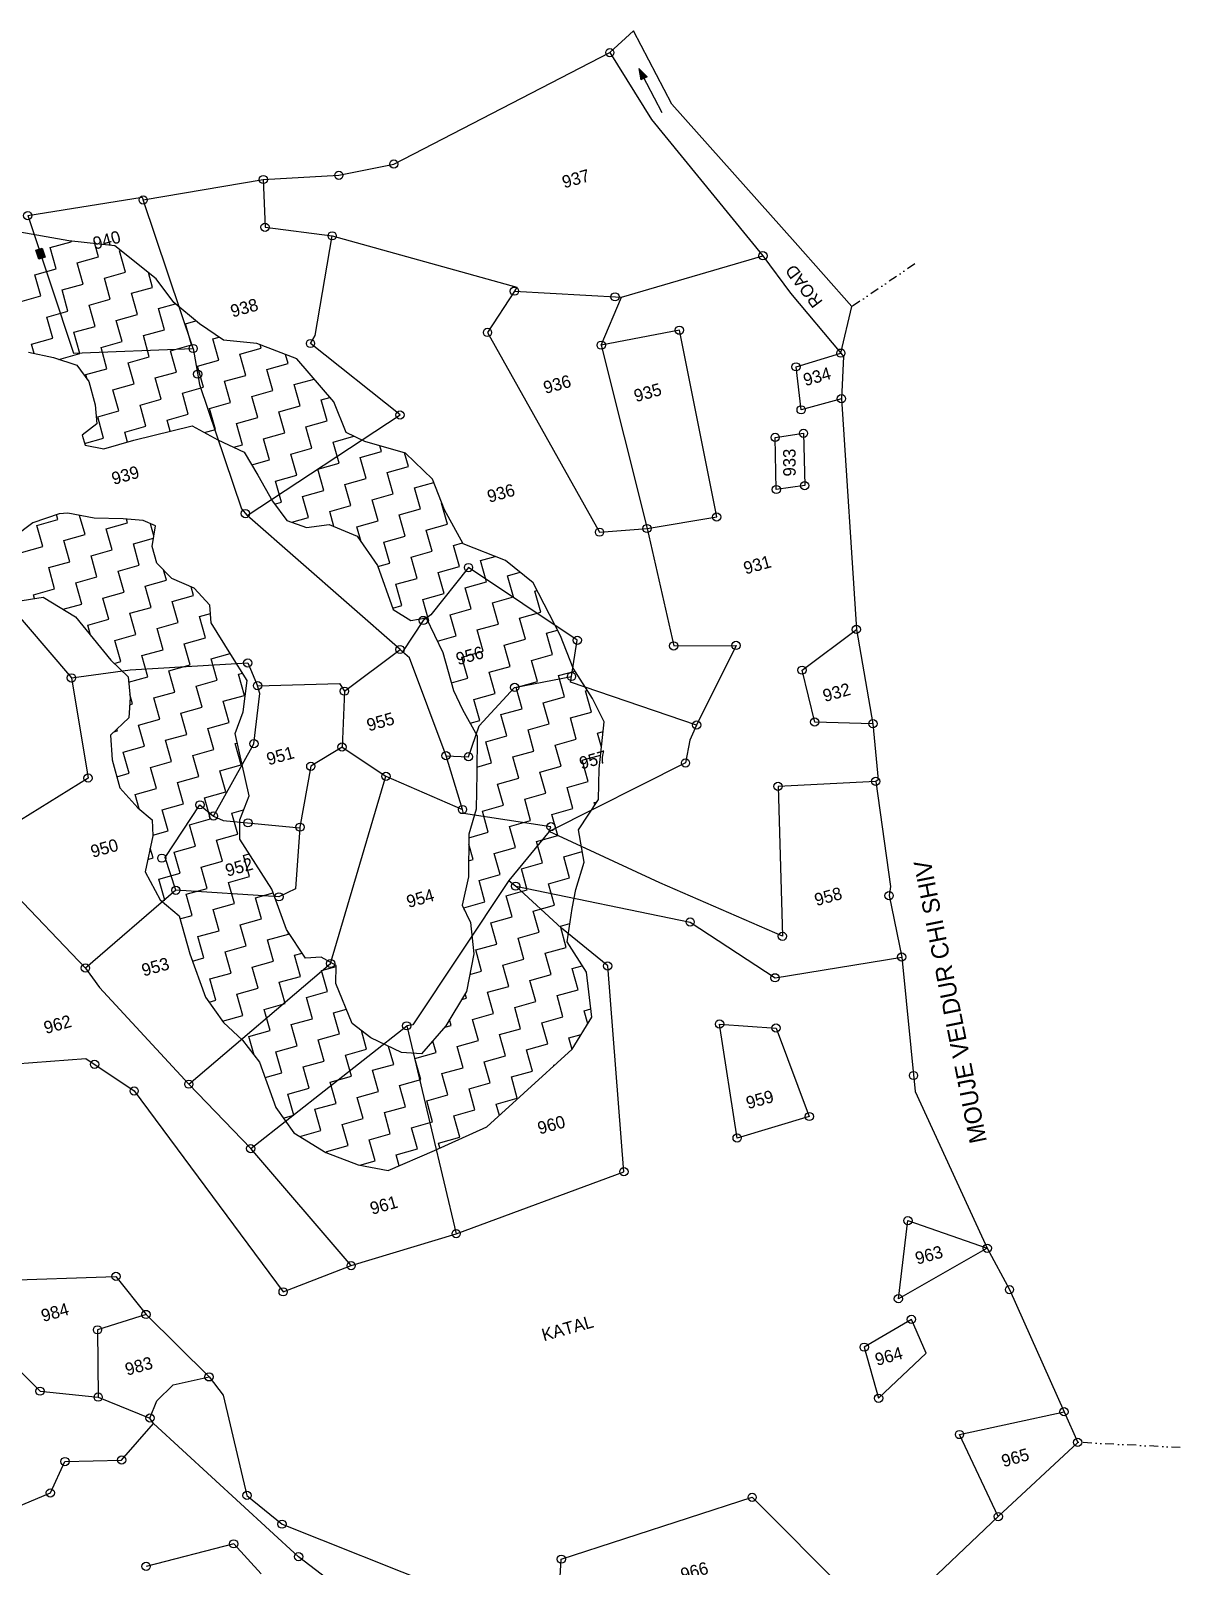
# Model space of a CAD drawing. Header units: metres. Extents: x 302356 to 305648, y 1939949 to 1943623.
# Drawn here: x 304988 to 305648, y 1940723 to 1941603 of the extents above; entities that cross this region are included whole.
import ezdxf

# ---------------------------------------------------------------- set-up
doc = ezdxf.new("R2010")
doc.units = ezdxf.units.M
doc.linetypes.add('DIVIDE', pattern=[1.25, 0.5, -0.25, 0, -0.25, 0, -0.25])
for name, color, linetype in [('OFF', 1, 'Continuous'), ('POLY_HATCH', 12, 'Continuous'), ('POLY_PARCEL', 6, 'Continuous'), ('POLY_ROAD', 30, 'Continuous'), ('TEXT_MAPIN', 7, 'Continuous'), ('TEXT_MAPOUT', 7, 'Continuous'), ('TEXT_PARCEL', 7, 'Continuous'), ('V_BOUND_LINE', 7, 'Continuous'), ('V_DIVIDE_LINE', 7, 'DIVIDE')]:
    doc.layers.add(name, color=color, linetype=linetype)
doc.styles.add('TEXT_MAP', font='')
doc.styles.get('TEXT_MAP').set_extended_font_data('Kruti Dev 050')

msp = doc.modelspace()

# ---------------------------------------------------------------- hatches: boundary and pattern name
h = msp.add_hatch(color=256)
h.paths.add_polyline_path([(305340.09, 1941576.19), (305341.83, 1941577.1), (305337.13, 1941581.86)])
h.paths.add_polyline_path([(305337.13, 1941581.86), (305338.36, 1941575.28), (305340.09, 1941576.19)])
msp.add_hatch(color=256).paths.add_polyline_path([(304993.05, 1941472.41), (304996.67, 1941473.62), (304994.93, 1941478.86), (304991.3, 1941477.66)])

# ---------------------------------------------------------------- linework, layer by layer
for points in [[(305337.13, 1941581.86), (305350.35, 1941556.63)], [(305337.13, 1941581.86), (305338.36, 1941575.28)], [(305337.13, 1941581.86), (305341.83, 1941577.1)], [(305341.83, 1941577.1), (305338.36, 1941575.28)]]:
    msp.add_lwpolyline(points)
msp.add_lwpolyline([(304994.93, 1941478.86), (304996.67, 1941473.62), (304993.05, 1941472.41), (304991.3, 1941477.66)], close=True)
for centre in [(305320.5, 1941590.9), (305196.67, 1941527), (305121.79, 1941518.18), (305165.09, 1941520.58), (305052.9, 1941506.42), (304986.74, 1941497.45), (305122.81, 1941490.77), (305161.27, 1941485.84), (305408.27, 1941474.42), (305265.8, 1941454.15), (305323.49, 1941450.85), (305250.37, 1941430.45), (305360.39, 1941431.73), (305081.58, 1941421.24), (305148.87, 1941424.11), (305315.56, 1941423.13), (305452.95, 1941418.59), (305427.26, 1941410.74), (305084.22, 1941406.5), (305453.3, 1941392.46), (305200.2, 1941383.11), (305430.18, 1941386.05), (305415.3, 1941370.26), (305431.55, 1941372.61), (305415.92, 1941340.39), (305432.22, 1941342.61), (305111.55, 1941326.58), (305381.76, 1941324.64), (305314.55, 1941315.93), (305341.83, 1941318.01), (305239.44, 1941295.62), (305213.52, 1941265.28), (305461.84, 1941260.15), (305301.83, 1941253.92), (305357.13, 1941250.69), (305392.87, 1941250.95), (305112.89, 1941240.91), (305200.2, 1941248.63), (305011.79, 1941232.34), (305298.5, 1941233.15), (305430.71, 1941236.75), (305118.52, 1941227.86), (305168.32, 1941224.75), (305265.9, 1941226.89), (305437.98, 1941207.03), (305471.35, 1941206.08), (305370.27, 1941205.32), (305116.43, 1941194.6), (305166.93, 1941192.7), (305149.03, 1941181.67), (305226.59, 1941187.74), (305239.48, 1941187.12), (305363.86, 1941183.57), (305021.33, 1941174.89), (305192.14, 1941175.89), (305472.95, 1941173.01), (305416.93, 1941170.15), (305085.48, 1941159.54), (305093.26, 1941153.1), (305236, 1941156.84), (305113.01, 1941149.2), (305142.82, 1941146.72), (305286.76, 1941146.98), (305063.61, 1941128.94), (305071.64, 1941110.56), (305266.54, 1941112.89), (305130.8, 1941106.79), (305480.62, 1941107.49), (305366.58, 1941092.33), (305419.45, 1941084.17), (305019.82, 1941065.96), (305160.38, 1941068.53), (305319.29, 1941067.12), (305487.85, 1941072.26), (305415.21, 1941060.36), (305204.02, 1941032.81), (305383.42, 1941033.82), (305415.79, 1941031.55), (305025.06, 1941010.73), (305494.62, 1941004.3), (305047.76, 1940995.45), (305079.1, 1940999.35), (305434.87, 1940980.79), (305393.48, 1940968.48), (305114.58, 1940962.41), (305328.56, 1940949.14), (305491.41, 1940921.08), (305232.38, 1940913.6), (305536.89, 1940905.25), (305037.31, 1940889.11), (305172.19, 1940895.28), (305133.17, 1940880.24), (305549.65, 1940881.51), (305485.96, 1940876.3), (305054.56, 1940867.29), (305493.42, 1940864.49), (305026.74, 1940858.48), (305466.36, 1940848.52), (305090.72, 1940831.49), (304993.78, 1940823.3), (305027.14, 1940819.89), (305474.58, 1940819.23), (305580.92, 1940811.5), (305056.84, 1940807.89), (305520.98, 1940798.42), (305588.77, 1940793.93), (305040.58, 1940783.79), (305008.1, 1940782.92), (304999.73, 1940764.94), (305112.45, 1940763.51), (305402.09, 1940762.44), (305543.21, 1940751.37), (305132.56, 1940747.04), (305104.84, 1940735.75), (305054.6, 1940722.83), (305142.04, 1940728.38), (305292.65, 1940726.93)]:
    msp.add_circle(centre, 2.36)
at = {"layer": 'OFF'}
for p, q in [((305320.5, 1941590.9), (305334.09, 1941603.49)), ((305315.56, 1941423.13), (305327.21, 1941450.64)), ((305452.95, 1941418.59), (305459.31, 1941445.27))]:
    msp.add_line(p, q, dxfattribs=at)
at = {"layer": 'POLY_HATCH'}
for p, q in [((305010.3, 1941482.93), (304979.03, 1941488.46)), ((305036.72, 1941480.11), (305010.3, 1941482.93)), ((305060.47, 1941461.21), (305036.72, 1941480.11)), ((305070.43, 1941447.64), (305060.47, 1941461.21)), ((305085.14, 1941435.41), (305070.43, 1941447.64)), ((305099.05, 1941426.02), (305085.14, 1941435.41)), ((305118.01, 1941424.18), (305099.05, 1941426.02)), ((305141, 1941415.3), (305118.01, 1941424.18)), ((304987.22, 1941419.16), (305001.43, 1941415.99)), ((305001.43, 1941415.99), (305014.96, 1941411.61)), ((305014.96, 1941411.61), (305021.69, 1941402.25)), ((305162.29, 1941390.59), (305141, 1941415.3)), ((305021.69, 1941402.25), (305025.41, 1941388.98)), ((305025.41, 1941388.98), (305026.44, 1941378.01)), ((305169.25, 1941373.11), (305162.29, 1941390.59)), ((305026.44, 1941378.01), (305018.01, 1941371.55)), ((305047.53, 1941368.59), (305081.05, 1941376.98)), ((305081.05, 1941376.98), (305095.64, 1941368.8)), ((305018.01, 1941371.55), (305019.61, 1941365.86)), ((305030.44, 1941363.79), (305047.53, 1941368.59)), ((305095.64, 1941368.8), (305110.92, 1941361.84)), ((305179.93, 1941367.92), (305169.25, 1941373.11)), ((305203.34, 1941361.2), (305179.93, 1941367.92)), ((305019.61, 1941365.86), (305030.44, 1941363.79)), ((305110.92, 1941361.84), (305118.71, 1941348.69)), ((305218.83, 1941346.27), (305203.34, 1941361.2)), ((305118.71, 1941348.69), (305127.04, 1941333.64)), ((305225.79, 1941328.79), (305218.83, 1941346.27)), ((305127.04, 1941333.64), (305135.25, 1941322.65)), ((305004.68, 1941326.46), (304989.75, 1941321.24)), ((305009.69, 1941326.85), (305004.68, 1941326.46)), ((305024.86, 1941323.94), (305009.69, 1941326.85)), ((305041.39, 1941323.47), (305024.86, 1941323.94)), ((305052.9, 1941322.61), (305041.39, 1941323.47)), ((305059.93, 1941319.47), (305052.9, 1941322.61)), ((305135.25, 1941322.65), (305146.61, 1941318.68)), ((305236.39, 1941309.26), (305225.79, 1941328.79)), ((304989.75, 1941321.24), (304978.73, 1941313.04)), ((305058.11, 1941307.71), (305059.93, 1941319.47)), ((305146.61, 1941318.68), (305159.49, 1941320.25)), ((305159.49, 1941320.25), (305175.72, 1941313.55)), ((305060.77, 1941298.23), (305058.11, 1941307.71)), ((305175.72, 1941313.55), (305187.27, 1941296.71)), ((305260.6, 1941299.7), (305236.39, 1941309.26)), ((305069.4, 1941289.4), (305060.77, 1941298.23)), ((305187.27, 1941296.71), (305196.35, 1941271.64)), ((305276.53, 1941286.78), (305260.6, 1941299.7)), ((305082.25, 1941283.8), (305069.4, 1941289.4)), ((304979.82, 1941276.22), (304995.56, 1941278.59)), ((304995.56, 1941278.59), (305014.06, 1941267.42)), ((305091.14, 1941274.03), (305082.25, 1941283.8)), ((305292.23, 1941256.41), (305276.53, 1941286.78)), ((305091.9, 1941264.01), (305091.14, 1941274.03)), ((305196.35, 1941271.64), (305206.35, 1941265.24)), ((305014.06, 1941267.42), (305034.4, 1941242.45)), ((305103.19, 1941245.7), (305091.9, 1941264.01)), ((305206.35, 1941265.24), (305215.16, 1941266.69)), ((305215.16, 1941266.69), (305224.82, 1941246.9)), ((305299.45, 1941237.98), (305292.23, 1941256.41)), ((305112.47, 1941230.92), (305103.19, 1941245.7)), ((305224.82, 1941246.9), (305230.95, 1941225.1)), ((305034.4, 1941242.45), (305044.24, 1941232.94)), ((305310.48, 1941220.62), (305299.45, 1941237.98)), ((305044.24, 1941232.94), (305045.54, 1941221.03)), ((305110.35, 1941212.93), (305112.47, 1941230.92)), ((305045.54, 1941221.03), (305044.67, 1941209.53)), ((305230.95, 1941225.1), (305236.04, 1941214.25)), ((305317.32, 1941207.2), (305310.48, 1941220.62)), ((305044.67, 1941209.53), (305034.18, 1941199.43)), ((305105.68, 1941200.37), (305110.35, 1941212.93)), ((305236.04, 1941214.25), (305244.37, 1941199.2)), ((305034.18, 1941199.43), (305035.06, 1941185.35)), ((305113.61, 1941164.8), (305105.68, 1941200.37)), ((305314.29, 1941180.13), (305317.32, 1941207.2)), ((305244.37, 1941199.2), (305244.26, 1941177.69)), ((305035.06, 1941185.35), (305039.59, 1941169.24)), ((305244.26, 1941177.69), (305243.88, 1941157.13)), ((305314.07, 1941162.68), (305314.29, 1941180.13)), ((305039.59, 1941169.24), (305049.96, 1941157.83)), ((305108.26, 1941151.03), (305113.61, 1941164.8)), ((305049.96, 1941157.83), (305058.06, 1941150.9)), ((305243.88, 1941157.13), (305239.74, 1941142.67)), ((305302.59, 1941145.13), (305314.07, 1941162.68)), ((305058.06, 1941150.9), (305058.55, 1941141.83)), ((305108.34, 1941139.8), (305108.26, 1941151.03)), ((305058.55, 1941141.83), (305054.11, 1941121.15)), ((305126.62, 1941111.18), (305108.34, 1941139.8)), ((305239.74, 1941142.67), (305239.41, 1941118.3)), ((305305.75, 1941126.59), (305302.59, 1941145.13)), ((305054.11, 1941121.15), (305062.71, 1941105.15)), ((305300.93, 1941110.91), (305305.75, 1941126.59)), ((305135.18, 1941088.01), (305126.62, 1941111.18)), ((305239.41, 1941118.3), (305235.8, 1941101.94)), ((305062.71, 1941105.15), (305073.5, 1941095.91)), ((305298.84, 1941100.1), (305300.93, 1941110.91)), ((305073.5, 1941095.91), (305079.62, 1941074.1)), ((305235.8, 1941101.94), (305240.63, 1941092.05)), ((305296.04, 1941080.9), (305298.84, 1941100.1)), ((305145.94, 1941071.6), (305135.18, 1941088.01)), ((305240.63, 1941092.05), (305242.57, 1941074.18)), ((305307.06, 1941063.54), (305296.04, 1941080.9)), ((305079.62, 1941074.1), (305088.68, 1941049.26)), ((305155.02, 1941072.1), (305145.94, 1941071.6)), ((305163.53, 1941067.33), (305155.02, 1941072.1)), ((305163.35, 1941057.05), (305163.53, 1941067.33)), ((305242.57, 1941074.18), (305238.4, 1941052.55)), ((305310.18, 1941037.82), (305307.06, 1941063.54)), ((305172.85, 1941034.15), (305163.35, 1941057.05)), ((305238.4, 1941052.55), (305226.51, 1941032.85)), ((305088.68, 1941049.26), (305098.91, 1941034.75)), ((305098.91, 1941034.75), (305109.97, 1941024.56)), ((305183.38, 1941025.85), (305172.85, 1941034.15)), ((305226.51, 1941032.85), (305212.6, 1941016.67)), ((305298.98, 1941019.33), (305310.18, 1941037.82)), ((305109.97, 1941024.56), (305119.66, 1941011.94)), ((305201.09, 1941017.53), (305183.38, 1941025.85)), ((305212.6, 1941016.67), (305201.09, 1941017.53)), ((305271.21, 1940994.14), (305298.98, 1941019.33)), ((305119.66, 1941011.94), (305129.01, 1940985.92)), ((305249.97, 1940974.88), (305271.21, 1940994.14)), ((305129.01, 1940985.92), (305139.24, 1940971.41)), ((305139.24, 1940971.41), (305157.75, 1940960.24)), ((305219.95, 1940961.34), (305249.97, 1940974.88)), ((305157.75, 1940960.24), (305176.14, 1940953.13)), ((305176.14, 1940953.13), (305193.47, 1940949.81)), ((305193.47, 1940949.81), (305219.95, 1940961.34))]:
    msp.add_line(p, q, dxfattribs=at)
at = {"layer": 'POLY_HATCH', "linetype": 'Continuous'}
for p, q in [((304999.58, 1941479.07), (305011.72, 1941482.48)), ((305011.72, 1941482.48), (305011.63, 1941482.79)), ((305027.26, 1941473.75), (305025.13, 1941481.35)), ((305002.99, 1941466.94), (304999.58, 1941479.07)), ((305015.12, 1941470.35), (305027.26, 1941473.75)), ((305039.39, 1941477.16), (305040.16, 1941477.38)), ((305042.8, 1941465.03), (305039.39, 1941477.16)), ((304990.85, 1941463.53), (305002.99, 1941466.94)), ((304994.26, 1941451.4), (304990.85, 1941463.53)), ((305018.53, 1941458.21), (305015.12, 1941470.35)), ((305030.67, 1941461.62), (305042.8, 1941465.03)), ((305058.34, 1941456.3), (305055.95, 1941464.81)), ((305006.4, 1941454.8), (305018.53, 1941458.21)), ((305009.8, 1941442.67), (305006.4, 1941454.8)), ((305034.07, 1941449.48), (305030.67, 1941461.62)), ((305046.21, 1941452.89), (305058.34, 1941456.3)), ((304982.13, 1941447.99), (304994.26, 1941451.4)), ((305021.94, 1941446.08), (305034.07, 1941449.48)), ((305025.35, 1941433.94), (305021.94, 1941446.08)), ((305049.62, 1941440.76), (305046.21, 1941452.89)), ((305061.75, 1941444.16), (305071.37, 1941446.86)), ((304997.67, 1941439.26), (305009.8, 1941442.67)), ((305001.08, 1941427.13), (304997.67, 1941439.26)), ((305037.48, 1941437.35), (305049.62, 1941440.76)), ((305040.89, 1941425.21), (305037.48, 1941437.35)), ((305065.16, 1941432.03), (305061.75, 1941444.16)), ((305077.29, 1941435.44), (305083.13, 1941437.08)), ((305013.21, 1941430.53), (305025.35, 1941433.94)), ((305016.62, 1941418.4), (305013.21, 1941430.53)), ((305053.02, 1941428.62), (305065.16, 1941432.03)), ((305056.43, 1941416.49), (305053.02, 1941428.62)), ((305080.7, 1941423.3), (305077.29, 1941435.44)), ((304988.94, 1941423.72), (305001.08, 1941427.13)), ((304990.42, 1941418.45), (304988.94, 1941423.72)), ((305028.75, 1941421.81), (305040.89, 1941425.21)), ((305032.16, 1941409.67), (305028.75, 1941421.81)), ((305068.57, 1941419.89), (305080.7, 1941423.3)), ((305071.97, 1941407.76), (305068.57, 1941419.89)), ((305092.83, 1941426.71), (305096.5, 1941427.74)), ((305096.24, 1941414.58), (305092.83, 1941426.71)), ((305108.38, 1941417.98), (305120.51, 1941421.39)), ((305120.51, 1941421.39), (305119.94, 1941423.44)), ((305004.51, 1941415), (305016.62, 1941418.4)), ((305044.3, 1941413.08), (305056.43, 1941416.49)), ((305047.7, 1941400.94), (305044.3, 1941413.08)), ((305084.11, 1941411.17), (305096.24, 1941414.58)), ((305087.52, 1941399.03), (305084.11, 1941411.17)), ((305111.78, 1941405.85), (305108.38, 1941417.98)), ((305123.92, 1941409.26), (305136.05, 1941412.66)), ((305136.05, 1941412.66), (305134.62, 1941417.76)), ((305020.03, 1941406.26), (305032.16, 1941409.67)), ((305020.81, 1941403.47), (305020.03, 1941406.26)), ((305059.84, 1941404.35), (305071.97, 1941407.76)), ((305063.25, 1941392.22), (305059.84, 1941404.35)), ((305099.65, 1941402.44), (305111.78, 1941405.85)), ((305103.06, 1941390.31), (305099.65, 1941402.44)), ((305127.33, 1941397.12), (305123.92, 1941409.26)), ((305139.46, 1941400.53), (305150.95, 1941403.75)), ((305035.57, 1941397.54), (305047.7, 1941400.94)), ((305038.98, 1941385.4), (305035.57, 1941397.54)), ((305075.38, 1941395.63), (305087.52, 1941399.03)), ((305078.79, 1941383.49), (305075.38, 1941395.63)), ((305115.19, 1941393.71), (305127.33, 1941397.12)), ((305118.6, 1941381.58), (305115.19, 1941393.71)), ((305142.87, 1941388.39), (305139.46, 1941400.53)), ((305155, 1941391.8), (305160.03, 1941393.21)), ((305026.84, 1941381.99), (305038.98, 1941385.4)), ((305051.11, 1941388.81), (305063.25, 1941392.22)), ((305054.52, 1941376.68), (305051.11, 1941388.81)), ((305090.92, 1941386.9), (305103.06, 1941390.31)), ((305094.33, 1941374.76), (305090.92, 1941386.9)), ((305130.73, 1941384.99), (305142.87, 1941388.39)), ((305134.14, 1941372.85), (305130.73, 1941384.99)), ((305158.41, 1941379.67), (305155, 1941391.8)), ((305030.25, 1941369.86), (305026.84, 1941381.99)), ((305042.38, 1941373.27), (305054.52, 1941376.68)), ((305066.65, 1941380.08), (305078.79, 1941383.49)), ((305068.41, 1941373.82), (305066.65, 1941380.08)), ((305106.46, 1941378.17), (305118.6, 1941381.58)), ((305109.87, 1941366.04), (305106.46, 1941378.17)), ((305146.28, 1941376.26), (305158.41, 1941379.67)), ((305149.68, 1941364.12), (305146.28, 1941376.26)), ((305019.34, 1941366.8), (305030.25, 1941369.86)), ((305043.98, 1941367.59), (305042.38, 1941373.27)), ((305088.12, 1941373.02), (305094.33, 1941374.76)), ((305122.01, 1941369.44), (305134.14, 1941372.85)), ((305125.41, 1941357.31), (305122.01, 1941369.44)), ((305161.82, 1941367.53), (305173.8, 1941370.9)), ((305165.23, 1941355.4), (305161.82, 1941367.53)), ((305104.83, 1941364.62), (305109.87, 1941366.04)), ((305137.55, 1941360.72), (305149.68, 1941364.12)), ((305140.96, 1941348.58), (305137.55, 1941360.72)), ((305177.36, 1941358.8), (305189.5, 1941362.21)), ((305180.77, 1941346.67), (305177.36, 1941358.8)), ((305189.5, 1941362.21), (305188.59, 1941365.44)), ((305205.04, 1941353.48), (305202.83, 1941361.35)), ((305115.29, 1941354.47), (305125.41, 1941357.31)), ((305153.09, 1941351.99), (305165.23, 1941355.4)), ((305156.5, 1941339.85), (305153.09, 1941351.99)), ((305192.9, 1941350.08), (305205.04, 1941353.48)), ((305196.31, 1941337.94), (305192.9, 1941350.08)), ((305128.82, 1941345.17), (305140.96, 1941348.58)), ((305132.23, 1941333.04), (305128.82, 1941345.17)), ((305168.63, 1941343.26), (305180.77, 1941346.67)), ((305172.04, 1941331.13), (305168.63, 1941343.26)), ((305208.45, 1941341.35), (305219.55, 1941344.47)), ((305211.85, 1941329.22), (305208.45, 1941341.35)), ((305128.31, 1941331.94), (305132.23, 1941333.04)), ((305144.36, 1941336.45), (305156.5, 1941339.85)), ((305147.77, 1941324.31), (305144.36, 1941336.45)), ((305184.18, 1941334.53), (305196.31, 1941337.94)), ((305187.58, 1941322.4), (305184.18, 1941334.53)), ((305223.99, 1941332.62), (305224.23, 1941332.69)), ((305227.4, 1941320.49), (305223.99, 1941332.62)), ((304991.93, 1941319.83), (305004.07, 1941323.23)), ((305004.07, 1941323.23), (305003.3, 1941325.98)), ((305019.61, 1941314.51), (305016.51, 1941325.54)), ((305043.88, 1941321.32), (305043.32, 1941323.33)), ((305138.19, 1941321.62), (305147.77, 1941324.31)), ((305159.91, 1941327.72), (305172.04, 1941331.13)), ((305162.33, 1941319.08), (305159.91, 1941327.72)), ((305199.72, 1941325.81), (305211.85, 1941329.22)), ((305203.13, 1941313.67), (305199.72, 1941325.81)), ((304995.34, 1941307.69), (304991.93, 1941319.83)), ((305007.47, 1941311.1), (305019.61, 1941314.51)), ((305031.74, 1941317.91), (305043.88, 1941321.32)), ((305035.15, 1941305.78), (305031.74, 1941317.91)), ((305059.06, 1941313.87), (305057.14, 1941320.72)), ((305175.45, 1941318.99), (305187.58, 1941322.4)), ((305177.85, 1941310.45), (305175.45, 1941318.99)), ((305215.26, 1941317.08), (305227.4, 1941320.49)), ((305218.67, 1941304.95), (305215.26, 1941317.08)), ((304983.21, 1941304.28), (304995.34, 1941307.69)), ((305010.88, 1941298.96), (305007.47, 1941311.1)), ((305023.02, 1941302.37), (305035.15, 1941305.78)), ((305047.29, 1941309.19), (305058.84, 1941312.43)), ((305050.69, 1941297.05), (305047.29, 1941309.19)), ((305190.99, 1941310.27), (305203.13, 1941313.67)), ((305194.4, 1941298.13), (305190.99, 1941310.27)), ((305206.53, 1941301.54), (305218.67, 1941304.95)), ((305230.8, 1941308.35), (305236.08, 1941309.84)), ((305234.21, 1941296.22), (305230.8, 1941308.35)), ((304998.75, 1941295.56), (305010.88, 1941298.96)), ((305026.42, 1941290.24), (305023.02, 1941302.37)), ((305038.56, 1941293.64), (305050.69, 1941297.05)), ((305187.46, 1941296.18), (305194.4, 1941298.13)), ((305209.94, 1941289.4), (305206.53, 1941301.54)), ((305222.08, 1941292.81), (305234.21, 1941296.22)), ((305246.35, 1941299.63), (305254.78, 1941302)), ((305249.75, 1941287.49), (305246.35, 1941299.63)), ((305002.16, 1941283.42), (304998.75, 1941295.56)), ((305014.29, 1941286.83), (305026.42, 1941290.24)), ((305041.97, 1941281.51), (305038.56, 1941293.64)), ((305054.1, 1941284.92), (305066.24, 1941288.32)), ((305066.24, 1941288.32), (305064.54, 1941294.38)), ((305197.81, 1941286), (305209.94, 1941289.4)), ((305225.48, 1941280.68), (305222.08, 1941292.81)), ((305237.62, 1941284.08), (305249.75, 1941287.49)), ((305261.89, 1941290.9), (305268.99, 1941292.89)), ((305265.3, 1941278.76), (305261.89, 1941290.9)), ((304990.02, 1941280.01), (305002.16, 1941283.42)), ((304990.63, 1941277.85), (304990.02, 1941280.01)), ((305017.7, 1941274.69), (305014.29, 1941286.83)), ((305029.83, 1941278.1), (305041.97, 1941281.51)), ((305057.51, 1941272.78), (305054.1, 1941284.92)), ((305069.64, 1941276.19), (305081.78, 1941279.6)), ((305081.78, 1941279.6), (305080.37, 1941284.62)), ((305201.21, 1941273.86), (305197.81, 1941286)), ((305213.35, 1941277.27), (305225.48, 1941280.68)), ((305241.03, 1941271.95), (305237.62, 1941284.08)), ((305253.16, 1941275.36), (305265.3, 1941278.76)), ((305277.43, 1941282.17), (305278.72, 1941282.53)), ((305280.84, 1941270.04), (305277.43, 1941282.17)), ((305007, 1941271.69), (305017.7, 1941274.69)), ((305033.24, 1941265.97), (305029.83, 1941278.1)), ((305045.37, 1941269.37), (305057.51, 1941272.78)), ((305073.05, 1941264.06), (305069.64, 1941276.19)), ((305196.07, 1941272.42), (305201.21, 1941273.86)), ((305216.76, 1941265.13), (305213.35, 1941277.27)), ((305228.89, 1941268.54), (305241.03, 1941271.95)), ((305256.57, 1941263.22), (305253.16, 1941275.36)), ((305268.7, 1941266.63), (305280.84, 1941270.04)), ((305021.11, 1941262.56), (305033.24, 1941265.97)), ((305022.73, 1941256.78), (305021.11, 1941262.56)), ((305048.78, 1941257.24), (305045.37, 1941269.37)), ((305060.92, 1941260.65), (305073.05, 1941264.06)), ((305085.19, 1941267.46), (305091.51, 1941269.24)), ((305088.59, 1941255.33), (305085.19, 1941267.46)), ((305216.03, 1941264.93), (305216.76, 1941265.13)), ((305232.3, 1941256.41), (305228.89, 1941268.54)), ((305244.43, 1941259.81), (305256.57, 1941263.22)), ((305272.11, 1941254.49), (305268.7, 1941266.63)), ((305036.65, 1941253.83), (305048.78, 1941257.24)), ((305040.05, 1941241.7), (305036.65, 1941253.83)), ((305064.32, 1941248.51), (305060.92, 1941260.65)), ((305076.46, 1941251.92), (305088.59, 1941255.33)), ((305221.64, 1941253.41), (305232.3, 1941256.41)), ((305247.84, 1941247.68), (305244.43, 1941259.81)), ((305259.98, 1941251.09), (305272.11, 1941254.49)), ((305284.25, 1941257.9), (305290.54, 1941259.67)), ((305287.65, 1941245.77), (305284.25, 1941257.9)), ((305052.19, 1941245.11), (305064.32, 1941248.51)), ((305055.6, 1941232.97), (305052.19, 1941245.11)), ((305079.87, 1941239.79), (305076.46, 1941251.92)), ((305092, 1941243.19), (305102.86, 1941246.24)), ((305235.71, 1941244.27), (305247.84, 1941247.68)), ((305239.11, 1941232.14), (305235.71, 1941244.27)), ((305263.38, 1941238.95), (305259.98, 1941251.09)), ((305275.52, 1941242.36), (305287.65, 1941245.77)), ((305036.28, 1941240.64), (305040.05, 1941241.7)), ((305067.73, 1941236.38), (305079.87, 1941239.79)), ((305071.14, 1941224.24), (305067.73, 1941236.38)), ((305095.41, 1941231.06), (305092, 1941243.19)), ((305107.54, 1941234.47), (305109.84, 1941235.11)), ((305110.95, 1941222.33), (305107.54, 1941234.47)), ((305251.25, 1941235.54), (305263.38, 1941238.95)), ((305254.66, 1941223.41), (305251.25, 1941235.54)), ((305278.93, 1941230.23), (305275.52, 1941242.36)), ((305291.06, 1941233.63), (305300.53, 1941236.29)), ((305044.58, 1941229.88), (305055.6, 1941232.97)), ((305083.27, 1941227.65), (305095.41, 1941231.06)), ((305086.68, 1941215.52), (305083.27, 1941227.65)), ((305229.71, 1941229.5), (305239.11, 1941232.14)), ((305266.79, 1941226.82), (305278.93, 1941230.23)), ((305270.2, 1941214.68), (305266.79, 1941226.82)), ((305294.47, 1941221.5), (305291.06, 1941233.63)), ((305045.23, 1941216.97), (305046.87, 1941217.43)), ((305046.87, 1941217.43), (305045.34, 1941222.89)), ((305059, 1941220.84), (305071.14, 1941224.24)), ((305062.41, 1941208.7), (305059, 1941220.84)), ((305098.82, 1941218.92), (305110.95, 1941222.33)), ((305102.22, 1941206.79), (305098.82, 1941218.92)), ((305242.52, 1941220), (305254.66, 1941223.41)), ((305245.93, 1941207.87), (305242.52, 1941220)), ((305282.33, 1941218.09), (305294.47, 1941221.5)), ((305285.74, 1941205.96), (305282.33, 1941218.09)), ((305306.6, 1941224.91), (305307.58, 1941225.18)), ((305310.01, 1941212.77), (305306.6, 1941224.91)), ((305050.28, 1941205.29), (305062.41, 1941208.7)), ((305074.55, 1941212.11), (305086.68, 1941215.52)), ((305077.95, 1941199.97), (305074.55, 1941212.11)), ((305258.06, 1941211.28), (305270.2, 1941214.68)), ((305261.47, 1941199.14), (305258.06, 1941211.28)), ((305297.88, 1941209.36), (305310.01, 1941212.77)), ((305301.28, 1941197.23), (305297.88, 1941209.36)), ((305036.15, 1941201.33), (305038.14, 1941201.89)), ((305038.14, 1941201.89), (305037.84, 1941202.95)), ((305053.69, 1941193.16), (305050.28, 1941205.29)), ((305065.82, 1941196.57), (305077.95, 1941199.97)), ((305090.09, 1941203.38), (305102.22, 1941206.79)), ((305093.5, 1941191.25), (305090.09, 1941203.38)), ((305240.43, 1941206.32), (305245.93, 1941207.87)), ((305273.61, 1941202.55), (305285.74, 1941205.96)), ((305277.01, 1941190.41), (305273.61, 1941202.55)), ((305313.42, 1941200.64), (305316.69, 1941201.55)), ((305315.68, 1941192.57), (305313.42, 1941200.64)), ((305041.55, 1941189.75), (305053.69, 1941193.16)), ((305069.23, 1941184.43), (305065.82, 1941196.57)), ((305081.36, 1941187.84), (305093.5, 1941191.25)), ((305105.63, 1941194.65), (305106.87, 1941195)), ((305109.04, 1941182.52), (305105.63, 1941194.65)), ((305249.34, 1941195.73), (305261.47, 1941199.14)), ((305252.74, 1941183.6), (305249.34, 1941195.73)), ((305264.88, 1941187.01), (305277.01, 1941190.41)), ((305289.15, 1941193.82), (305301.28, 1941197.23)), ((305292.56, 1941181.69), (305289.15, 1941193.82)), ((305044.96, 1941177.62), (305041.55, 1941189.75)), ((305057.09, 1941181.02), (305069.23, 1941184.43)), ((305084.77, 1941175.7), (305081.36, 1941187.84)), ((305096.9, 1941179.11), (305109.04, 1941182.52)), ((305244.27, 1941181.22), (305252.74, 1941183.6)), ((305268.29, 1941174.87), (305264.88, 1941187.01)), ((305280.42, 1941178.28), (305292.56, 1941181.69)), ((305304.69, 1941185.09), (305315.18, 1941188.04)), ((305308.1, 1941172.96), (305304.69, 1941185.09)), ((305037.8, 1941175.61), (305044.96, 1941177.62)), ((305060.5, 1941168.89), (305057.09, 1941181.02)), ((305072.64, 1941172.3), (305084.77, 1941175.7)), ((305100.31, 1941166.98), (305096.9, 1941179.11)), ((305256.15, 1941171.46), (305268.29, 1941174.87)), ((305283.83, 1941166.14), (305280.42, 1941178.28)), ((305295.96, 1941169.55), (305308.1, 1941172.96)), ((305048.37, 1941165.48), (305060.5, 1941168.89)), ((305050.69, 1941157.21), (305048.37, 1941165.48)), ((305076.04, 1941160.16), (305072.64, 1941172.3)), ((305088.18, 1941163.57), (305100.31, 1941166.98)), ((305259.56, 1941159.33), (305256.15, 1941171.46)), ((305271.69, 1941162.74), (305283.83, 1941166.14)), ((305299.37, 1941157.42), (305295.96, 1941169.55)), ((305063.91, 1941156.75), (305076.04, 1941160.16)), ((305067.32, 1941144.62), (305063.91, 1941156.75)), ((305091.58, 1941151.43), (305088.18, 1941163.57)), ((305103.72, 1941154.84), (305110.48, 1941156.74)), ((305247.42, 1941155.92), (305259.56, 1941159.33)), ((305250.83, 1941143.79), (305247.42, 1941155.92)), ((305275.1, 1941150.6), (305271.69, 1941162.74)), ((305287.24, 1941154.01), (305299.37, 1941157.42)), ((305311.51, 1941160.82), (305313.16, 1941161.29)), ((305311.91, 1941159.38), (305311.51, 1941160.82)), ((305079.45, 1941148.03), (305091.58, 1941151.43)), ((305082.86, 1941135.89), (305079.45, 1941148.03)), ((305107.13, 1941142.71), (305103.72, 1941154.84)), ((305262.97, 1941147.19), (305275.1, 1941150.6)), ((305266.37, 1941135.06), (305262.97, 1941147.19)), ((305290.64, 1941141.87), (305287.24, 1941154.01)), ((305058.54, 1941142.15), (305067.32, 1941144.62)), ((305094.99, 1941139.3), (305107.13, 1941142.71)), ((305098.4, 1941127.17), (305094.99, 1941139.3)), ((305239.72, 1941140.66), (305250.83, 1941143.79)), ((305278.51, 1941138.47), (305290.64, 1941141.87)), ((305281.92, 1941126.33), (305278.51, 1941138.47)), ((305055.64, 1941128.25), (305058.59, 1941129.08)), ((305058.59, 1941129.08), (305057.02, 1941134.67)), ((305070.72, 1941132.48), (305082.86, 1941135.89)), ((305074.13, 1941120.35), (305070.72, 1941132.48)), ((305110.53, 1941130.57), (305113.67, 1941131.45)), ((305113.94, 1941118.44), (305110.53, 1941130.57)), ((305242.11, 1941128.24), (305239.66, 1941136.94)), ((305254.24, 1941131.65), (305266.37, 1941135.06)), ((305257.65, 1941119.52), (305254.24, 1941131.65)), ((305294.05, 1941129.74), (305304.71, 1941132.73)), ((305297.46, 1941117.6), (305294.05, 1941129.74)), ((305062, 1941116.94), (305074.13, 1941120.35)), ((305086.27, 1941123.76), (305098.4, 1941127.17)), ((305089.67, 1941111.62), (305086.27, 1941123.76)), ((305239.53, 1941127.52), (305242.11, 1941128.24)), ((305269.78, 1941122.92), (305281.92, 1941126.33)), ((305273.19, 1941110.79), (305269.78, 1941122.92)), ((305065.4, 1941104.81), (305062, 1941116.94)), ((305077.54, 1941108.22), (305089.67, 1941111.62)), ((305101.81, 1941115.03), (305113.94, 1941118.44)), ((305105.22, 1941102.9), (305101.81, 1941115.03)), ((305245.51, 1941116.11), (305257.65, 1941119.52)), ((305248.92, 1941103.97), (305245.51, 1941116.11)), ((305285.32, 1941114.2), (305297.46, 1941117.6)), ((305288.73, 1941102.06), (305285.32, 1941114.2)), ((305063.67, 1941104.32), (305065.4, 1941104.81)), ((305080.95, 1941096.08), (305077.54, 1941108.22)), ((305093.08, 1941099.49), (305105.22, 1941102.9)), ((305117.35, 1941106.3), (305127.38, 1941109.12)), ((305120.76, 1941094.17), (305117.35, 1941106.3)), ((305236.79, 1941100.57), (305248.92, 1941103.97)), ((305261.05, 1941107.38), (305273.19, 1941110.79)), ((305264.46, 1941095.25), (305261.05, 1941107.38)), ((305074, 1941094.13), (305080.95, 1941096.08)), ((305096.49, 1941087.35), (305093.08, 1941099.49)), ((305108.62, 1941090.76), (305120.76, 1941094.17)), ((305237.21, 1941099.05), (305236.79, 1941100.57)), ((305252.33, 1941091.84), (305264.46, 1941095.25)), ((305276.6, 1941098.66), (305288.73, 1941102.06)), ((305280, 1941086.52), (305276.6, 1941098.66)), ((305084.35, 1941083.95), (305096.49, 1941087.35)), ((305112.03, 1941078.63), (305108.62, 1941090.76)), ((305124.17, 1941082.03), (305136.3, 1941085.44)), ((305136.3, 1941085.44), (305135.88, 1941086.94)), ((305255.74, 1941079.71), (305252.33, 1941091.84)), ((305267.87, 1941083.11), (305280, 1941086.52)), ((305292.14, 1941089.93), (305297.58, 1941091.46)), ((305295.55, 1941077.79), (305292.14, 1941089.93)), ((305087.76, 1941071.81), (305084.35, 1941083.95)), ((305099.9, 1941075.22), (305112.03, 1941078.63)), ((305127.57, 1941069.9), (305124.17, 1941082.03)), ((305243.6, 1941076.3), (305255.74, 1941079.71)), ((305247.01, 1941064.16), (305243.6, 1941076.3)), ((305271.28, 1941070.98), (305267.87, 1941083.11)), ((305283.41, 1941074.39), (305295.55, 1941077.79)), ((305081.14, 1941069.95), (305087.76, 1941071.81)), ((305103.3, 1941063.08), (305099.9, 1941075.22)), ((305115.44, 1941066.49), (305127.57, 1941069.9)), ((305139.71, 1941073.31), (305144.02, 1941074.52)), ((305143.11, 1941061.17), (305139.71, 1941073.31)), ((305259.14, 1941067.57), (305271.28, 1941070.98)), ((305262.55, 1941055.44), (305259.14, 1941067.57)), ((305286.82, 1941062.25), (305283.41, 1941074.39)), ((305298.95, 1941065.66), (305304.69, 1941067.27)), ((305091.17, 1941059.68), (305103.3, 1941063.08)), ((305094.58, 1941047.54), (305091.17, 1941059.68)), ((305118.85, 1941054.36), (305115.44, 1941066.49)), ((305130.98, 1941057.76), (305143.11, 1941061.17)), ((305155.25, 1941064.58), (305163.52, 1941066.9)), ((305158.66, 1941052.44), (305155.25, 1941064.58)), ((305240.27, 1941062.27), (305247.01, 1941064.16)), ((305274.69, 1941058.84), (305286.82, 1941062.25)), ((305278.09, 1941046.71), (305274.69, 1941058.84)), ((305302.36, 1941053.52), (305298.95, 1941065.66)), ((305106.71, 1941050.95), (305118.85, 1941054.36)), ((305110.12, 1941038.81), (305106.71, 1941050.95)), ((305134.39, 1941045.63), (305130.98, 1941057.76)), ((305146.52, 1941049.04), (305158.66, 1941052.44)), ((305238.28, 1941048.62), (305237.56, 1941051.17)), ((305250.42, 1941052.03), (305262.55, 1941055.44)), ((305253.82, 1941039.89), (305250.42, 1941052.03)), ((305290.23, 1941050.12), (305302.36, 1941053.52)), ((305293.64, 1941037.98), (305290.23, 1941050.12)), ((305090.67, 1941046.44), (305094.58, 1941047.54)), ((305122.25, 1941042.22), (305134.39, 1941045.63)), ((305125.66, 1941030.09), (305122.25, 1941042.22)), ((305149.93, 1941036.9), (305146.52, 1941049.04)), ((305162.06, 1941040.31), (305169.43, 1941042.38)), ((305235.56, 1941047.86), (305238.28, 1941048.62)), ((305265.96, 1941043.3), (305278.09, 1941046.71)), ((305269.37, 1941031.17), (305265.96, 1941043.3)), ((305305.77, 1941041.39), (305309.62, 1941042.47)), ((305307.85, 1941033.97), (305305.77, 1941041.39)), ((305098.37, 1941035.51), (305110.12, 1941038.81)), ((305137.8, 1941033.49), (305149.93, 1941036.9)), ((305141.2, 1941021.36), (305137.8, 1941033.49)), ((305165.47, 1941028.18), (305162.06, 1941040.31)), ((305225.8, 1941032.02), (305229.55, 1941033.08)), ((305229.55, 1941033.08), (305228.63, 1941036.37)), ((305241.69, 1941036.49), (305253.82, 1941039.89)), ((305245.1, 1941024.35), (305241.69, 1941036.49)), ((305281.5, 1941034.57), (305293.64, 1941037.98)), ((305284.91, 1941022.44), (305281.5, 1941034.57)), ((305113.53, 1941026.68), (305125.66, 1941030.09)), ((305116.52, 1941016.03), (305113.53, 1941026.68)), ((305153.34, 1941024.77), (305165.47, 1941028.18)), ((305156.75, 1941012.63), (305153.34, 1941024.77)), ((305181.01, 1941019.45), (305178.03, 1941030.06)), ((305220.83, 1941017.54), (305218.98, 1941024.1)), ((305232.96, 1941020.94), (305245.1, 1941024.35)), ((305257.23, 1941027.76), (305269.37, 1941031.17)), ((305260.64, 1941015.62), (305257.23, 1941027.76)), ((305297.04, 1941025.85), (305304.13, 1941027.84)), ((305298.89, 1941019.25), (305297.04, 1941025.85)), ((305129.07, 1941017.95), (305141.2, 1941021.36)), ((305132.48, 1941005.82), (305129.07, 1941017.95)), ((305168.88, 1941016.04), (305181.01, 1941019.45)), ((305172.29, 1941003.91), (305168.88, 1941016.04)), ((305196.56, 1941010.72), (305193.67, 1941021.02)), ((305208.69, 1941014.13), (305220.83, 1941017.54)), ((305236.37, 1941008.81), (305232.96, 1941020.94)), ((305248.5, 1941012.22), (305260.64, 1941015.62)), ((305272.77, 1941019.03), (305284.91, 1941022.44)), ((305276.18, 1941006.9), (305272.77, 1941019.03)), ((305122.83, 1941003.11), (305132.48, 1941005.82)), ((305144.61, 1941009.23), (305156.75, 1941012.63)), ((305148.02, 1940997.09), (305144.61, 1941009.23)), ((305184.42, 1941007.31), (305196.56, 1941010.72)), ((305187.83, 1940995.18), (305184.42, 1941007.31)), ((305212.1, 1941001.99), (305208.69, 1941014.13)), ((305224.23, 1941005.4), (305236.37, 1941008.81)), ((305251.91, 1941000.08), (305248.5, 1941012.22)), ((305264.05, 1941003.49), (305276.18, 1941006.9)), ((305288.32, 1941010.3), (305289.34, 1941010.59)), ((305288.46, 1941009.79), (305288.32, 1941010.3)), ((305135.88, 1940993.68), (305148.02, 1940997.09)), ((305160.15, 1941000.5), (305172.29, 1941003.91)), ((305163.56, 1940988.36), (305160.15, 1941000.5)), ((305199.96, 1940998.59), (305212.1, 1941001.99)), ((305203.37, 1940986.45), (305199.96, 1940998.59)), ((305227.64, 1940993.27), (305224.23, 1941005.4)), ((305239.78, 1940996.67), (305251.91, 1941000.08)), ((305243.18, 1940984.54), (305239.78, 1940996.67)), ((305267.45, 1940991.35), (305264.05, 1941003.49)), ((305139.29, 1940981.55), (305135.88, 1940993.68)), ((305151.43, 1940984.96), (305163.56, 1940988.36)), ((305175.7, 1940991.77), (305187.83, 1940995.18)), ((305179.1, 1940979.64), (305175.7, 1940991.77)), ((305215.51, 1940989.86), (305227.64, 1940993.27)), ((305218.91, 1940977.72), (305215.51, 1940989.86)), ((305255.32, 1940987.95), (305267.45, 1940991.35)), ((305257.16, 1940981.4), (305255.32, 1940987.95)), ((305133.28, 1940979.86), (305139.29, 1940981.55)), ((305154.83, 1940972.82), (305151.43, 1940984.96)), ((305166.97, 1940976.23), (305179.1, 1940979.64)), ((305191.24, 1940983.04), (305203.37, 1940986.45)), ((305194.64, 1940970.91), (305191.24, 1940983.04)), ((305231.05, 1940981.13), (305243.18, 1940984.54)), ((305234.46, 1940969), (305231.05, 1940981.13)), ((305142.7, 1940969.41), (305154.83, 1940972.82)), ((305170.38, 1940964.09), (305166.97, 1940976.23)), ((305182.51, 1940967.5), (305194.64, 1940970.91)), ((305206.78, 1940974.32), (305218.91, 1940977.72)), ((305210.19, 1940962.18), (305206.78, 1940974.32)), ((305142.73, 1940969.3), (305142.7, 1940969.41)), ((305158.24, 1940960.69), (305170.38, 1940964.09)), ((305185.92, 1940955.37), (305182.51, 1940967.5)), ((305198.05, 1940958.77), (305210.19, 1940962.18)), ((305222.32, 1940965.59), (305234.46, 1940969)), ((305223.11, 1940962.77), (305222.32, 1940965.59)), ((305158.44, 1940959.97), (305158.24, 1940960.69)), ((305177.21, 1940952.92), (305185.92, 1940955.37)), ((305199.8, 1940952.56), (305198.05, 1940958.77))]:
    msp.add_line(p, q, dxfattribs=at)
at = {"layer": 'POLY_PARCEL'}
for p, q in [((305121.79, 1941518.18), (305122.81, 1941490.77)), ((305081.58, 1941421.24), (305052.9, 1941506.42)), ((304986.74, 1941497.45), (305012.98, 1941418.49)), ((305122.81, 1941490.77), (305161.27, 1941485.84)), ((305151.48, 1941428.75), (305161.27, 1941485.84)), ((305161.27, 1941485.84), (305267.19, 1941456.36)), ((305327.21, 1941450.64), (305408.27, 1941474.42)), ((305267.19, 1941456.36), (305265.8, 1941454.15)), ((305265.8, 1941454.15), (305250.37, 1941430.45)), ((305265.8, 1941454.15), (305327.21, 1941450.64)), ((305148.87, 1941424.11), (305151.48, 1941428.75)), ((305250.37, 1941430.45), (305314.55, 1941315.93)), ((305360.39, 1941431.73), (305315.56, 1941423.13)), ((305381.76, 1941324.64), (305360.39, 1941431.73)), ((305012.98, 1941418.49), (305081.58, 1941421.24)), ((305081.58, 1941421.24), (305085.27, 1941400.66)), ((305200.2, 1941383.11), (305148.87, 1941424.11)), ((305315.56, 1941423.13), (305341.83, 1941318.01)), ((305427.26, 1941410.74), (305452.95, 1941418.59)), ((305430.18, 1941386.05), (305427.26, 1941410.74)), ((305085.27, 1941400.66), (305109.34, 1941329.25)), ((305453.3, 1941392.46), (305430.18, 1941386.05)), ((305112.49, 1941325.45), (305200.2, 1941383.11)), ((305415.3, 1941370.26), (305431.55, 1941372.61)), ((305415.92, 1941340.39), (305415.3, 1941370.26)), ((305431.55, 1941372.61), (305432.22, 1941342.61)), ((305432.22, 1941342.61), (305415.92, 1941340.39)), ((305109.34, 1941329.25), (305112.49, 1941325.45)), ((305200.2, 1941248.63), (305112.49, 1941325.45)), ((305341.83, 1941318.01), (305381.76, 1941324.64)), ((305314.55, 1941315.93), (305341.83, 1941318.01)), ((305341.83, 1941318.01), (305357.13, 1941250.69)), ((305239.44, 1941295.62), (305217.79, 1941268.54)), ((305301.83, 1941253.92), (305239.44, 1941295.62)), ((304973.51, 1941277.32), (305011.79, 1941232.34)), ((305213.52, 1941265.28), (305201.62, 1941247.38)), ((305217.79, 1941268.54), (305213.52, 1941265.28)), ((305298.5, 1941233.15), (305301.83, 1941253.92)), ((305430.71, 1941236.75), (305461.84, 1941260.15)), ((305168.32, 1941224.75), (305200.2, 1941248.63)), ((305201.62, 1941247.38), (305200.2, 1941248.63)), ((305205.56, 1941243.8), (305201.62, 1941247.38)), ((305226.59, 1941187.74), (305205.56, 1941243.8)), ((305357.13, 1941250.69), (305392.87, 1941250.95)), ((305392.87, 1941250.95), (305370.27, 1941205.32)), ((305011.79, 1941232.34), (305045.43, 1941236.91)), ((305045.43, 1941236.91), (305112.89, 1941240.91)), ((305112.89, 1941240.91), (305118.52, 1941227.86)), ((305437.98, 1941207.03), (305430.71, 1941236.75)), ((305011.79, 1941232.34), (305021.33, 1941174.89)), ((305118.52, 1941227.86), (305165.52, 1941229.09)), ((305119.91, 1941223.41), (305118.52, 1941227.86)), ((305165.52, 1941229.09), (305168.32, 1941224.75)), ((305245.6, 1941204.86), (305265.9, 1941226.89)), ((305265.9, 1941226.89), (305298.5, 1941233.15)), ((305297.99, 1941229.98), (305298.5, 1941233.15)), ((305370.27, 1941205.32), (305297.99, 1941229.98)), ((305116.43, 1941194.6), (305119.91, 1941223.41)), ((305168.32, 1941224.75), (305166.93, 1941192.7)), ((305239.48, 1941187.12), (305245.6, 1941204.86)), ((305370.27, 1941205.32), (305366.4, 1941196.7)), ((305471.35, 1941206.08), (305437.98, 1941207.03)), ((305093.26, 1941153.1), (305116.43, 1941194.6)), ((305166.93, 1941192.7), (305149.03, 1941181.67)), ((305166.93, 1941192.7), (305192.14, 1941175.89)), ((305366.4, 1941196.7), (305363.86, 1941183.57)), ((305149.03, 1941181.67), (305142.82, 1941146.72)), ((305226.59, 1941187.74), (305239.48, 1941187.12)), ((305236, 1941156.84), (305226.59, 1941187.74)), ((305363.86, 1941183.57), (305285.67, 1941144.23)), ((305021.33, 1941174.89), (304977.05, 1941147.3)), ((305160.38, 1941068.53), (305192.14, 1941175.89)), ((305192.14, 1941175.89), (305236, 1941156.84)), ((305472.95, 1941173.01), (305416.93, 1941170.15)), ((305416.93, 1941170.15), (305419.45, 1941084.17)), ((305065.61, 1941129.29), (305085.48, 1941159.54)), ((305085.48, 1941159.54), (305093.26, 1941153.1)), ((305236.67, 1941154.61), (305236, 1941156.84)), ((305093.26, 1941153.1), (305098.71, 1941150.61)), ((305098.71, 1941150.61), (305142.79, 1941146.27)), ((305142.82, 1941146.72), (305142.79, 1941146.27)), ((305286.76, 1941146.98), (305236.67, 1941154.61)), ((305285.67, 1941144.23), (305286.76, 1941146.98)), ((305142.79, 1941146.27), (305140.25, 1941111.38)), ((305285.67, 1941144.23), (305262.54, 1941116.21)), ((305349.13, 1941114.75), (305285.67, 1941144.23)), ((305071.64, 1941110.56), (305065.61, 1941129.29)), ((304976.16, 1941111.7), (305019.82, 1941065.96)), ((305140.25, 1941111.38), (305130.8, 1941106.79)), ((305262.54, 1941116.21), (305207.58, 1941033.33)), ((305262.54, 1941116.21), (305266.54, 1941112.89)), ((305266.54, 1941112.89), (305366.58, 1941092.33)), ((305292.78, 1941088.83), (305266.54, 1941112.89)), ((305419.45, 1941084.17), (305349.13, 1941114.75)), ((305071.64, 1941110.56), (305019.82, 1941065.96)), ((305130.8, 1941106.79), (305071.64, 1941110.56)), ((305319.29, 1941067.12), (305292.78, 1941088.83)), ((305366.58, 1941092.33), (305415.21, 1941060.36)), ((305079.1, 1940999.35), (305160.38, 1941068.53)), ((305328.56, 1940949.14), (305319.29, 1941067.12)), ((305415.21, 1941060.36), (305487.85, 1941072.26)), ((305019.82, 1941065.96), (305027.92, 1941054.71)), ((305027.92, 1941054.71), (305079.1, 1940999.35)), ((305114.58, 1940962.41), (305204.02, 1941032.81)), ((305207.58, 1941033.33), (305204.02, 1941032.81)), ((305204.02, 1941032.81), (305232.38, 1940913.6)), ((305393.48, 1940968.48), (305383.42, 1941033.82)), ((305383.42, 1941033.82), (305415.79, 1941031.55)), ((305415.79, 1941031.55), (305434.87, 1940980.79)), ((304960.79, 1941009.55), (305020.05, 1941014.1)), ((305020.05, 1941014.1), (305047.76, 1940995.45)), ((305079.1, 1940999.35), (305114.58, 1940962.41)), ((305047.76, 1940995.45), (305133.17, 1940880.24)), ((305434.87, 1940980.79), (305393.48, 1940968.48)), ((305172.19, 1940895.28), (305114.58, 1940962.41)), ((305232.38, 1940913.6), (305328.56, 1940949.14)), ((305485.96, 1940876.3), (305491.41, 1940921.08)), ((305491.41, 1940921.08), (305536.89, 1940905.25)), ((305172.19, 1940895.28), (305232.38, 1940913.6)), ((305536.89, 1940905.25), (305485.96, 1940876.3)), ((305133.17, 1940880.24), (305172.19, 1940895.28)), ((304937.1, 1940885.54), (305037.31, 1940889.11)), ((305037.31, 1940889.11), (305054.56, 1940867.29)), ((305054.56, 1940867.29), (305026.74, 1940858.48)), ((305054.56, 1940867.29), (305090.72, 1940831.49)), ((305026.74, 1940858.48), (305027.14, 1940819.89)), ((305493.42, 1940864.49), (305466.36, 1940848.52)), ((305501.91, 1940845.18), (305493.42, 1940864.49)), ((304963.97, 1940853.38), (304993.78, 1940823.3)), ((305466.36, 1940848.52), (305474.58, 1940819.23)), ((305474.58, 1940819.23), (305501.91, 1940845.18)), ((305070.1, 1940827), (305090.72, 1940831.49)), ((305090.72, 1940831.49), (305098.87, 1940820.96)), ((304993.78, 1940823.3), (305027.14, 1940819.89)), ((305060.79, 1940817.68), (305070.1, 1940827)), ((305098.87, 1940820.96), (305112.45, 1940763.51)), ((305027.14, 1940819.89), (305056.84, 1940807.89)), ((305056.84, 1940807.89), (305060.79, 1940817.68)), ((305040.58, 1940783.79), (305058.78, 1940804.76)), ((305058.78, 1940804.76), (305056.84, 1940807.89)), ((305142.04, 1940728.38), (305058.78, 1940804.76)), ((305520.98, 1940798.42), (305580.92, 1940811.5)), ((305543.21, 1940751.37), (305520.98, 1940798.42)), ((304999.73, 1940764.94), (305008.1, 1940782.92)), ((305008.1, 1940782.92), (305040.58, 1940783.79)), ((304960.09, 1940748.22), (304999.73, 1940764.94)), ((305112.45, 1940763.51), (305132.56, 1940747.04)), ((305292.65, 1940726.93), (305402.09, 1940762.44)), ((305402.09, 1940762.44), (305457.08, 1940707.19)), ((305132.56, 1940747.04), (305223.71, 1940710.79)), ((305104.84, 1940735.75), (305054.6, 1940722.83)), ((305120.55, 1940718.48), (305104.84, 1940735.75)), ((305171.21, 1940705.92), (305142.04, 1940728.38)), ((305290.35, 1940688.76), (305292.65, 1940726.93))]:
    msp.add_line(p, q, dxfattribs=at)
at = {"layer": 'POLY_ROAD'}
for p, q in [((305320.5, 1941590.9), (305344.31, 1941552.6)), ((305344.31, 1941552.6), (305408.27, 1941474.42)), ((305408.27, 1941474.42), (305424.11, 1941453.04)), ((305424.11, 1941453.04), (305452.95, 1941418.59)), ((305452.95, 1941418.59), (305454.56, 1941416.68))]:
    msp.add_line(p, q, dxfattribs=at)
at = {"layer": 'V_BOUND_LINE'}
for p, q in [((305356.04, 1941561.37), (305334.09, 1941603.49)), ((305196.67, 1941527), (305320.5, 1941590.9)), ((305426.8, 1941482.01), (305356.04, 1941561.37)), ((305165.09, 1941520.58), (305196.67, 1941527)), ((305052.9, 1941506.42), (305121.79, 1941518.18)), ((305121.79, 1941518.18), (305165.09, 1941520.58)), ((304986.74, 1941497.45), (305052.31, 1941508.02)), ((305052.31, 1941508.02), (305052.9, 1941506.42)), ((305459.31, 1941445.27), (305426.8, 1941482.01)), ((305454.56, 1941416.68), (305453.3, 1941392.46)), ((305453.3, 1941392.46), (305461.84, 1941260.15)), ((305461.84, 1941260.15), (305471.35, 1941206.08)), ((305471.35, 1941206.08), (305474.28, 1941173.91)), ((305474.28, 1941173.91), (305472.95, 1941173.01)), ((305472.95, 1941173.01), (305481.38, 1941112.64)), ((305481.38, 1941112.64), (305480.62, 1941107.49)), ((305480.62, 1941107.49), (305487.85, 1941072.26)), ((305487.85, 1941072.26), (305495.52, 1940995.24)), ((305495.52, 1940995.24), (305536.89, 1940905.25)), ((305536.89, 1940905.25), (305549.65, 1940881.51)), ((305549.65, 1940881.51), (305580.92, 1940811.5)), ((305580.92, 1940811.5), (305588.77, 1940793.93)), ((305588.77, 1940793.93), (305543.21, 1940751.37)), ((305543.21, 1940751.37), (305461.67, 1940674.26))]:
    msp.add_line(p, q, dxfattribs=at)
at = {"layer": 'V_DIVIDE_LINE', "ltscale": 10}
for p, q in [((305495.3, 1941469.77), (305459.31, 1941445.27)), ((305647.58, 1940791.03), (305588.77, 1940793.93))]:
    msp.add_line(p, q, dxfattribs=at)

# ---------------------------------------------------------------- texts
at = {"layer": 'TEXT_MAPIN'}
for s, rotation, p in [('ROAD', 126.97316, (305442.87, 1941448.05)), ('KATAL', 15.68529, (305282.64, 1940851.9))]:
    msp.add_text(s, height=7.146, rotation=rotation, dxfattribs=at).set_placement(p)
at = {"layer": 'TEXT_MAPOUT'}
msp.add_text('MOUJE VELDUR CHI SHIV', height=9.9245, rotation=101.31776, dxfattribs=at).set_placement((305536.76, 1940966.55))
at = {"layer": 'TEXT_PARCEL', "style": 'TEXT_MAP'}
for s, rotation, p in [('937', 15.68529, (305294.3, 1941513.06)), ('940', 15.68529, (305025.29, 1941477.88)), ('938', 15.68529, (305104.17, 1941438.99)), ('936', 15.68529, (305283.56, 1941395.13)), ('934', 15.68529, (305432.56, 1941399.59)), ('935', 15.68529, (305335.47, 1941390.41)), ('933', 90.41976, (305427.09, 1941347.87)), ('939', 15.68529, (305035.99, 1941342.97)), ('936', 15.68529, (305251.36, 1941332.73)), ('931', 15.68529, (305398.32, 1941291.62)), ('956', 15.68529, (305233.43, 1941239.54)), ('932', 15.68529, (305443.78, 1941218.47)), ('955', 15.68529, (305182.27, 1941201.62)), ('951', 15.68529, (305124.83, 1941182.13)), ('957', 15.68529, (305304.14, 1941179.77)), ('950', 15.68529, (305023.97, 1941129.13)), ('952', 15.68529, (305101.18, 1941118.29)), ('954', 15.68529, (305205.09, 1941100.37)), ('958', 15.68529, (305438.98, 1941101.4)), ('953', 15.68529, (305053.2, 1941061.08)), ('962', 15.68529, (304997.12, 1941028.07)), ('959', 15.68529, (305399.77, 1940984.97)), ('960', 15.68529, (305280.24, 1940970.47)), ('961', 15.68529, (305184.18, 1940924.43)), ('963', 15.68529, (305496.75, 1940895.8)), ('984', 15.68529, (304995.6, 1940862.93)), ('964', 15.68529, (305473.72, 1940837.74)), ('983', 15.68529, (305043.71, 1940832.13)), ('965', 15.68529, (305546.23, 1940779.6)), ('966', 15.68529, (305362.26, 1940714.49))]:
    msp.add_text(s, height=7.146, rotation=rotation, dxfattribs=at).set_placement(p)

doc.saveas('drawing.dxf')
